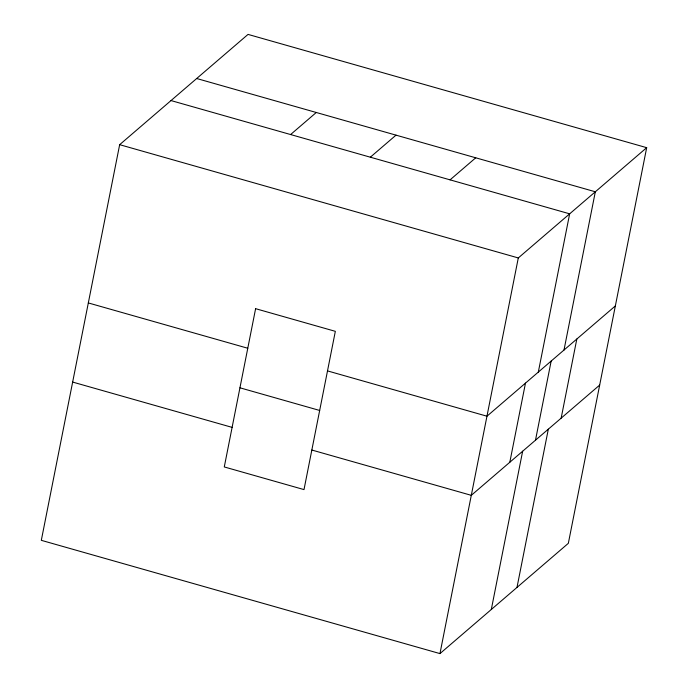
<?xml version="1.0" encoding="UTF-8"?>
<svg xmlns="http://www.w3.org/2000/svg" width="688" height="688" viewBox="0 0 688 688"><rect width="100%" height="100%" fill="white"/><g stroke="black" fill="none" stroke-linecap="round" stroke-linejoin="round"><path stroke-width="1.03" d="M119.66 144.678L41.314 540.329L439.959 653.6L568.34 543.322L646.686 147.671L248.041 34.4L119.66 144.678L518.296 257.948L646.686 147.671M439.959 653.6L518.296 257.948M509.808 462.259L525.477 383.121M491.309 609.491L522.648 451.225M538.317 372.096L569.655 213.83L171.011 100.568M535.488 440.2L551.157 361.071M516.989 587.432L548.327 429.174M563.997 350.046L595.326 191.78L196.691 78.509M561.159 418.149L576.828 339.012M290.603 134.547L316.282 112.488M370.333 157.199L396.013 135.149M450.064 179.852L475.735 157.801M615.347 305.928L486.966 416.206L327.505 370.901M599.678 385.065L471.297 495.334L311.836 450.029M88.322 302.935L247.783 348.248M239.949 387.808L319.671 410.461M72.653 382.072L232.114 427.377M255.609 308.68L224.279 466.946L304.001 489.598L335.34 331.332L255.609 308.68"/></g></svg>
